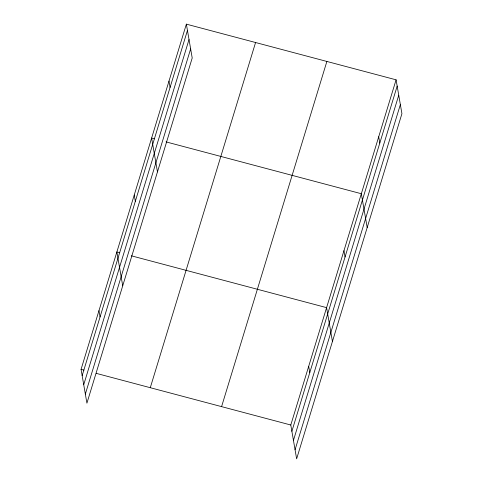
<?xml version="1.0" encoding="UTF-8"?>
<svg xmlns="http://www.w3.org/2000/svg" width="483" height="483" viewBox="0 0 483 483"><rect width="100%" height="100%" fill="white"/><g stroke="black" fill="none" stroke-linecap="round" stroke-linejoin="round"><path stroke-width="0.72" d="M186.366 24.15L192.21 57.996L86.916 403.178L81.072 369.332L186.366 24.15L396.084 79.822L401.928 113.668L296.634 458.85L290.79 425.004L396.084 79.822M82.158 375.623L187.452 30.441M83.728 384.716L189.022 39.534M85.346 394.086L190.64 48.904M150.279 387.704L255.573 42.522M221.582 406.632L326.876 61.45M291.877 431.295L397.171 86.113M293.447 440.387L398.741 95.205M295.065 449.758L400.359 104.576M154.5 138.826L151.62 138.06L157.464 171.906M166.037 141.887L361.338 193.731L367.183 227.578M119.754 252.736L116.868 251.969L122.718 285.815M131.291 255.797L326.586 307.641L332.437 341.487M81.072 369.332L83.951 370.099M96.208 373.347L290.79 425.004M378.708 136.774L379.795 143.071M343.962 250.683L345.049 256.98M308.691 366.319L309.778 372.616M168.99 81.108L170.076 87.399M134.244 195.017L135.331 201.308M98.973 310.647L100.059 316.945"/></g></svg>
